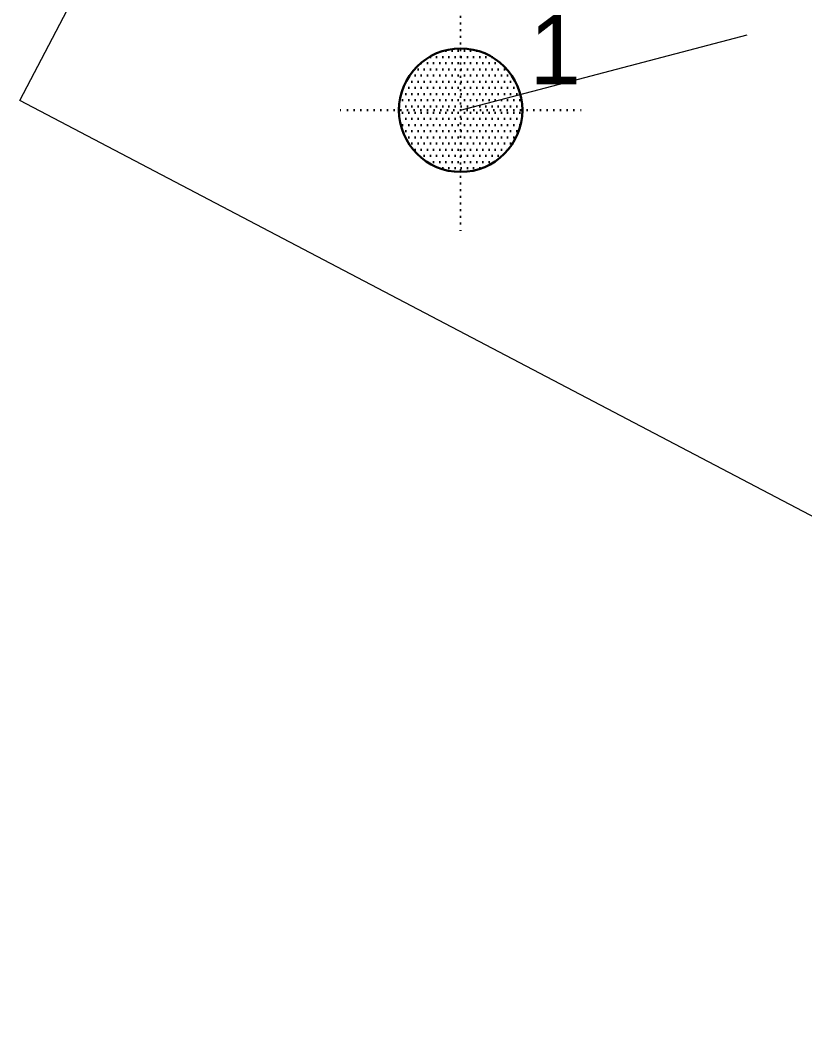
# Model space of a CAD drawing. Extents: x -1701 to 23780, y -363 to 7742.
# Drawn here: x 2716.2 to 2875.1, y 409.2 to 611.3 of the extents above; entities that cross this region are included whole.
import ezdxf
from ezdxf.enums import TextEntityAlignment as Align

# ---------------------------------------------------------------- set-up
doc = ezdxf.new("R2010")
doc.units = 0
doc.header["$LTSCALE"] = 25
doc.header["$MEASUREMENT"] = 0
doc.linetypes.add('DOT2', pattern=[0.125, 0, -0.125])
doc.layers.get('0').update_dxf_attribs({"color": 9, "lineweight": 9})
for name, color, linetype, lineweight in [('31', 9, 'Continuous', 9), ('Audi$0$04', 8, 'Continuous', 9), ('Audi$0$06D', 8, 'Continuous', 9), ('E-Aydınlatma', 7, 'Continuous', 30)]:
    doc.layers.add(name, color=color, linetype=linetype, lineweight=lineweight)
doc.styles.add('TX-TEXT', font='')
doc.styles.get('TX-TEXT').set_extended_font_data('TrSah Futura Lt BT')

# ---------------------------------------------------------------- blocks, each defined once
blk = doc.blocks.new('Audi$0$p-audi_arac')
at = {"layer": 'Audi$0$06D', "lineweight": 0, "flags": 128}
blk.add_lwpolyline([(695.6, 0.8), (-4.4, 0.8), (-4.4, 400.8), (695.6, 400.8)], close=True, dxfattribs=at)
blk = doc.blocks.new('Audi')
at = {"layer": 'Audi$0$04', "rotation": 242.3325881705122}
blk.add_blockref('Audi$0$p-audi_arac', (3038.51, 1211.39), dxfattribs=at)
blk = doc.blocks.new('p-bur-VW-spotlight')
at = {"layer": 'E-Aydınlatma'}
h = blk.add_hatch(dxfattribs=at)
h.set_pattern_fill('DOTS', color=4, scale=20)
edge = h.paths.add_edge_path()
edge.add_arc((0, 0), 12.5, 0, 360)
at = {"layer": 'E-Aydınlatma', "color": 4, "linetype": 'DOT2', "ltscale": 0.4}
for q in [(0, 25), (-25, 0), (0, -25), (25, 0)]:
    blk.add_line((0, 0), q, dxfattribs=at)
at = {"layer": 'E-Aydınlatma', "color": 4, "linetype": 'ByBlock'}
blk.add_circle((0, 0), 12.5, dxfattribs=at)
at = {"layer": 'E-Aydınlatma', "color": 4, "style": 'TX-TEXT', "text_generation_flag": 4}
blk.add_attdef('W', text='', height=14, rotation=180, dxfattribs=at).set_placement((19.53, 11.56), align=Align.MIDDLE_CENTER)

msp = doc.modelspace()

# ---------------------------------------------------------------- linework, layer by layer
at = {"layer": '31'}
msp.add_lwpolyline([(2805.5, 593), (2863.52, 608.27)], dxfattribs=at)

# ---------------------------------------------------------------- block references
at = {"color": 6}
msp.add_blockref('Audi', (0, 0), dxfattribs=at)
at = {"layer": '31'}
ref = msp.add_blockref('p-bur-VW-spotlight', (2805.5, 593), dxfattribs=at)
ref.add_attrib('W', '1', dxfattribs={"layer": '0', "height": 14, "rotation": 180, "style": 'TX-TEXT', "text_generation_flag": 6}).set_placement((2824.65, 594.07), align=Align.BOTTOM_CENTER)

doc.saveas('drawing.dxf')
